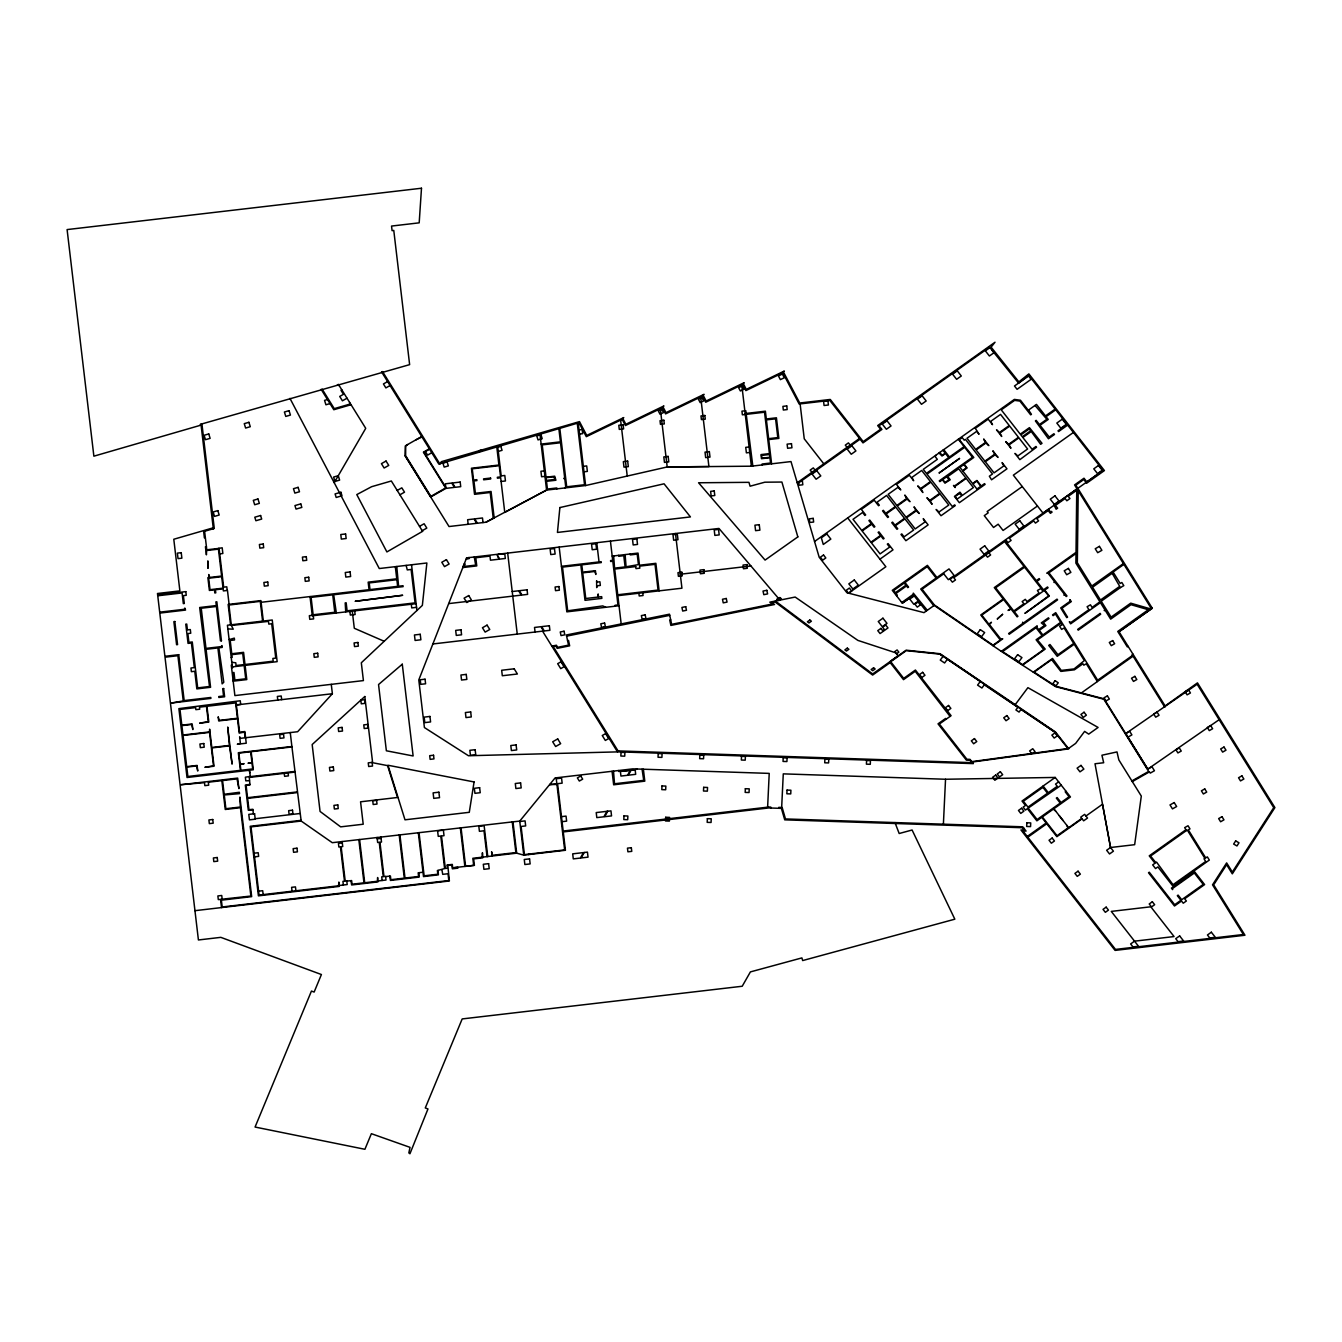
<?xml version="1.0" encoding="UTF-8"?>
<svg xmlns="http://www.w3.org/2000/svg" width="1342" height="1342" viewBox="0 0 1342 1342"><rect width="100%" height="100%" fill="white"/><g stroke="black" fill="none" stroke-linecap="round" stroke-linejoin="round"><path stroke-width="1.5" d="M1078.213 490.786L1077.341 562.734L1091.801 586.035L1123.405 563.573M585.85 485.502L546.58 490.082L485.989 522.223L449.033 526.534L405.083 455.726L405.334 445.846L421.724 436.536M636.98 769.016L635.152 769.872L635.689 774.334L628.291 775.206L631.126 770.224L634.397 769.855L618.679 771.449L618.578 770.526M642.063 769.184L643.724 780.356L614.519 783.762L613.512 771.13M767.624 807.163L769.218 773.395L632.82 768.865L555.068 777.941L519.74 821.103L512.258 821.925M770.744 808.018L770.794 807.096L768.781 807.028L563.17 831.034L557.567 783.678L562.147 783.158L561.56 778.108L556.259 778.729M778.746 808.287L778.779 807.364L782.151 807.481L785.473 818.939L1022.738 826.806L1026.06 831.067L1022.956 830.966L1115.504 949.415L1243.38 934.502L1212.531 884.831L1226.638 862.889L1232.342 872.065L1273.743 807.649L1197.131 684.252L1125.72 733.604L1147.796 769.117L1151.99 766.785L1154.439 770.744L1150.262 773.109L1149.473 771.835L1132.312 781.598M781.665 807.465L783.275 773.864L945.54 779.249L1055.198 777.437L1070.446 796.963L1053.856 808.756L1068.685 827.729L1081.753 818.419L1080.746 817.144L1084.655 814.359L1087.523 818.05L1083.631 820.818L1082.038 818.788L1056.875 836.687L1041.761 817.362L1036.88 820.834L1027.385 808.672L1025.439 810.065L1023.141 807.112L1025.473 805.452L1022.017 801.04L1055.198 777.437M943.392 824.173L945.54 779.249M466.06 559.279L469.297 558.507L469.197 557.584L466.597 557.886L418.788 679.941L424.407 727.549L468.459 755.747L618.628 751.856L552.87 645.938M334.208 482.701L365.729 428.333L338.402 384.332M1015.055 704.869L1027.905 687.658L1098.091 727.448L1088.714 734.124L1084.621 731.39L1075.647 743.401L1068.467 748.517M481.812 449.956L479.48 450.627M482.365 450.744L478.826 451.768M331.273 684.353L332.38 693.73L297.639 731.726L245.603 737.731M859.517 438.448L797.249 482.734L797.936 483.388L860.105 439.186M990.044 347.528L985.363 350.849L989.389 355.999L994.07 352.678L989.591 347.125L879.044 425.75L881.912 429.423L862.99 442.894L829.809 400.436L799.161 404.009L782.789 372.808L745.867 390.606L742.646 384.449L705.724 402.248L702.487 396.091L665.565 413.89L662.344 407.733L625.422 425.531L622.185 419.375L586.303 436.67L578.989 422.73L438.834 464.097L381.547 371.818M991.604 349.708L1018.662 383.175L1028.677 375.19L1103.057 470.388L1043.019 513.114L1013.361 475.169L1073.415 432.459M1031.612 378.964L1017.085 389.314L1014.485 385.993L1028.542 375.995L1031.126 379.316M814.56 541.497L1014.351 399.413L1020.457 400.235L1028.274 410.249L1036.477 404.412L1045.485 415.936L1055.148 409.075M1055.718 409.813L1046.055 416.674L1048.219 419.442L1040.016 425.263L1049.243 437.056L1053.906 433.734L1054.493 434.473L1048.454 438.75L1035.403 420.918L1036.175 420.365L1039.446 424.542L1046.861 419.258L1035.017 405.469M1067.091 424.357L1058.016 430.816L1058.586 431.554L1067.662 425.095M879.933 559.178L893 549.868L888.102 543.611L887.33 544.164L889.629 547.117L880.067 553.91L871.361 542.772L880.922 535.978L883.304 539.014L884.076 538.461L878.909 531.835L878.121 532.388L880.503 535.424L870.941 542.218L862.151 530.996L871.713 524.185L874.095 527.221L874.867 526.668L869.7 520.042L868.911 520.595L871.293 523.632L861.732 530.442L853.026 519.304L862.587 512.493L864.885 515.445L865.657 514.892L861.346 509.373L874.229 500.214L878.54 505.733L879.329 505.179L877.031 502.227L886.592 495.433L895.282 506.571L885.72 513.365L883.355 510.329L882.566 510.883L887.75 517.509L888.538 516.955L886.156 513.919L895.718 507.125L904.491 518.347L894.929 525.158L892.564 522.122L891.776 522.675L896.959 529.302L897.748 528.748L895.366 525.712L904.927 518.901L913.634 530.04L904.072 536.85L901.774 533.898L900.985 534.452L905.884 540.709L928.127 524.89L923.229 518.633L924.957 522.004L915.194 528.933L906.487 517.794L916.251 510.866L919.203 513.483L914.019 506.857L915.814 510.312L906.051 517.24L897.278 506.018L907.041 499.073L909.993 501.69L904.827 495.064L906.605 498.519L896.859 505.464L888.152 494.326L897.899 487.381L900.784 489.914L896.473 484.395L909.356 475.236L913.667 480.755L911.956 477.383L921.702 470.455L930.409 481.593L920.662 488.522L917.693 485.905L922.877 492.531L921.082 489.075L930.845 482.147L939.618 493.37L929.872 500.314L926.903 497.697L932.086 504.324L930.291 500.868L940.054 493.923L948.76 505.062L938.997 512.007L936.112 509.474L941.01 515.731L955.252 505.598L954.682 504.877L952.334 506.538L927.003 474.129L964.68 447.339L972.447 457.287L939.266 480.872L939.853 481.61L942.386 479.815L944.969 483.12L950.237 479.765L947.737 476.578L958.674 468.794L965.837 477.97L954.917 485.754L953.491 485.468L955.118 487.565L955.252 486.173L966.173 478.406L973.353 487.582L962.415 495.349L959.933 492.162L954.464 496.439L959.345 502.696L985.112 484.378L984.525 483.64L981.22 485.989L976.892 480.47L972.598 483.523L962.818 471.008L967.112 467.955L964.244 464.265L973.806 457.471L959.312 439.706L962.231 437.626L964.244 440.193L965.418 439.371L992.476 473.978L989.356 476.209L991.553 479.799L1006.97 468.828L1002.071 462.571L1003.782 465.926L994.036 472.87L985.33 461.732L995.076 454.787L998.045 457.421L992.862 450.795L994.657 454.233L984.894 461.178L976.12 449.956L985.884 443.011L988.836 445.628L983.652 439.002L985.447 442.457L975.684 449.402L966.978 438.264L976.741 431.319L979.039 434.271L975.315 428.316L988.182 419.157L992.51 424.693L990.782 421.321L1000.545 414.393L1009.251 425.531L999.488 432.459L996.536 429.843L1001.719 436.469L999.924 433.013L1009.687 426.085L1018.461 437.307L1008.698 444.252L1005.745 441.635L1010.929 448.262L1009.134 444.806L1018.897 437.861L1027.603 449L1017.84 455.945L1014.955 453.411L1019.836 459.669L1036.544 447.222L1035.974 446.483L1032.048 449.268L1022.839 437.492L1031.243 431.52L1040.637 444.303L1042.013 443.33L1029.431 427.645L1020.256 434.171L1001.266 409.864L1014.602 400.386L1019.903 401.09L1030.656 414.846L1031.428 414.292L1028.576 410.048M848.547 593.231L851.667 591.017L849.369 588.064L846.232 590.295L848.547 593.231L885.854 566.743L847.691 517.928M1022.268 486.559L987.142 511.537L988.182 512.862L984.273 515.647L993.55 527.49L998.18 524.202L1003.078 530.459L1037.467 506.001M896.473 595.68L897.244 595.127L895.953 593.466L906.487 585.968L907.779 587.628L908.568 587.075L904.978 582.478L927.221 566.643L936.146 578.067L920.713 589.037L933.764 605.712M901.22 601.753L902.579 601.937L913.114 594.439L913.315 593.147L927.322 610.291M578.217 422.965L585.615 485.536L667.192 466.949L751.369 466.194L790.992 461.564L819.19 557.232L846.936 592.745L924.017 612.64L934.183 605.41L993.046 645.754L1002.759 638.842L1000.83 639.077L989.457 624.533L991.453 622.252L988.836 624.131L981.774 615.106L1003.631 599.555L1010.677 608.58L1008.06 610.442L1011.113 609.134L1017.152 616.867L1017.941 616.313L1014.334 611.717L1044.311 590.396L1048.639 595.915L1024.885 613.378L1049.31 596.016L1044.713 590.111L1048.085 587.712L1047.498 586.974L1043.489 589.843L1036.88 581.371L1039.714 579.341L1039.144 578.603L1036.292 580.633L1005.359 541.044L1006.248 540.407L1007.976 542.621L1011.096 540.407L1009.369 538.192L1033.709 520.881L1035.437 523.095L1038.557 520.864L1036.829 518.666L1048.219 510.564L1050.383 513.315L1052.044 512.141L1051.474 511.403L1050.585 512.023L1048.438 509.272L954.565 576.02L949.012 568.907L936.917 577.513L927.423 565.351L892.296 590.329L902.327 603.179L913.684 595.177L926.148 611.13M914.254 595.915L909.775 599.102L913.801 604.269L918.297 601.065M1077.509 487.834L1076.72 488.404L1074.573 484.915L1083.984 478.222L1086.852 481.912L1103.057 470.388M1077.827 488.354L1054.091 505.246L1056.137 509.222L1057.613 508.182L1055.449 505.414L1065.112 498.553L1066.84 500.767L1069.96 498.536L1068.232 496.339L1076.754 490.266L1076.016 552.384L1046.76 573.185L1048.102 573.37L1054.728 581.841L1053.94 582.394L1055.298 582.579L1064.223 594.003L1064.021 595.294L1064.793 594.741L1066.202 596.536L1066.991 595.982L1048.89 572.816L1075.999 553.541L1075.881 563.12L1099.92 601.837L1092.069 607.423L1090.459 604.806L1087.104 606.718L1088.932 609.654L1070.882 622.487L1069.306 621.782L1070.597 623.845L1100.423 602.642L1104.986 609.989L1104.198 610.543L1105.473 610.778L1110.656 619.148L1130.987 604.688L1148.333 609.721M896.49 653.822L898.821 652.145L897.093 649.947L894.762 651.608L898.1 655.869L890.383 661.304L903.703 678.364L915.412 670.027L951.092 715.689L939.383 724.009L966.911 759.253L970.031 759.354L972.128 762.055L1068.752 748.87L1055.5 731.994L940.088 653.722L906.118 650.182L872.669 673.952L775.341 601.048M890.702 661.723L906.253 650.652L939.903 654.158L943.091 656.305L940.272 660.079L944.6 662.982L947.418 659.207L980.398 681.333L977.58 685.108L981.908 688.01L984.307 684.806L1017.873 707.318L1015.911 709.968L1019.064 712.082L1021.027 709.432L1055.148 732.329L1067.863 748.534L971.809 761.635M890.954 662.042L872.636 675.076L775.156 602.021L772.053 602.659L774.535 604.504L670.866 625.422L669.725 620.038L670.681 619.853M891.323 662.529L890.551 663.082L903.502 679.656L915.21 671.319L950.086 716.41M993.046 645.754L1001.283 651.356L1037.181 625.825L1036.829 627.234L1038.691 629.616L1044.546 625.456L1041.291 622.906L1048.438 617.823L1049.008 618.561L1043.455 622.52L1045.904 625.64L1039.278 630.354L1042.868 634.967L1060.616 622.352L1055.433 613.999L1053.118 615.643L1052.531 614.921L1055.718 612.657L1097.672 680.209L1132.598 655.382M1123.891 564.361L1113.105 572.044L1120.167 583.435L1121.845 582.495L1123.808 585.649L1120.469 587.544M1120.453 587.544L1101.228 601.216L1111.109 617.119L1130.719 603.162L1149.775 608.681M1022.537 665.179L1045.2 649.075L1037.467 639.949L1061.103 623.141L1062.143 624.818L1059.643 626.244L1061.606 629.415L1064.105 627.989L1073.717 643.455L1057.932 654.678L1049.981 644.512L1048.706 645.418L1057.228 656.322L1074.204 644.244L1084.353 660.6L1074.07 668.92L1061.27 670.413L1052.531 658.452L1033.273 672.157M1023.963 828.366L1022.705 828.333L1024.08 830.077L1020.96 829.977L1115.068 950.404L1244.973 935.24L1213.671 884.831L1226.622 864.684L1232.308 873.86L1274.9 807.599L1197.467 682.877L1165.124 705.959L1119.043 631.73L1152.258 608.228L1075.848 485.15L1083.782 479.513L1086.651 483.204L1104.416 470.572L1028.878 373.898L1018.863 381.883L991.101 347.125L995.026 342.227L877.685 425.565L880.57 429.239L863.191 441.602L830.262 399.446L799.731 403.019L783.46 372.019L784.349 371.029L746.303 389.365L743.317 383.661L744.206 382.671L706.16 401.006L703.158 395.303L704.064 394.313L666.018 412.648L663.015 406.945L663.904 405.938L625.858 424.29L622.873 418.587L623.762 417.58L586.739 435.429L579.492 421.623L441.3 461.698L440.411 463.627M1081.417 692.908L1133.084 656.171M1032.719 753.332L1035.051 751.671L1032.753 748.719L1029.633 750.933L1031.612 753.483M1058.653 781.866L1055.533 784.08L1057.261 786.295L1048.287 792.669L1043.103 786.043M1061.237 785.171L1028.173 808.119L1037.098 819.543L1060.23 803.086L1056.355 798.104L1057.127 797.551L1061.019 802.516L1069.088 796.779L1065.213 791.814L1065.984 791.26M1055.584 810.971L1053.285 809.176L1042.348 816.942L1057.026 835.731L1067.947 827.947L1066.806 825.33M1027.251 836.469L1046.173 823.015M1027.821 837.207L1046.76 823.753M1059.324 815.751L1063.065 820.549M1085.946 816.02L1102.52 804.227L1110.555 847.507L1113.424 851.18L1109.532 853.965L1106.647 850.274L1110.555 847.507L1134.661 844.688L1141.304 796.074L1118.842 759.908L1116.997 751.923L1101.933 755.227L1103.678 762.742L1095.005 763.766L1110.555 847.507M1119.043 631.73L1152.258 608.228M902.327 603.179L913.684 595.177M1219.14 719.698L1147.779 769.134L1104.147 698.846L1055.785 686.232L1034.095 672.141L1051.642 659.66L1060.817 671.403L1074.439 669.809L1082.927 663.77L1083.816 665.179L1086.315 663.753L1097.37 681.568M339.258 385.708L337.446 384.617M341.841 389.851L341.002 390.321L343.468 394.313L339.711 396.444L342.411 400.805L347.024 398.205M349.591 402.365L349.608 404.194L334.259 408.639L322.114 389.063M387.603 381.581L383.426 383.946L385.875 387.905L390.069 385.523M421.975 436.938L415.785 439.908M429.339 448.782L423.401 452.17L445.645 487.985L430.883 496.372L405.636 455.71L405.687 446.181L407.632 444.538M429.574 449.184L424.055 452.321L446.299 488.152L430.698 497.01L405.083 455.726M431.788 452.74L427.612 455.123L425.397 451.566M397.215 490.451L401.812 487.834L404.512 492.178L399.916 494.795M419.509 526.366L424.106 523.749L426.806 528.094L422.21 530.711M1128.152 646.408L1127.314 646.878L1117.752 631.461L1150.916 607.892L1077.056 488.907M1132.933 654.108L1132.094 654.577L1164.839 707.301M1125.921 733.47L1129.696 731.34L1131.893 734.896L1128.136 737.026M1131.893 780.943L1148.635 771.432L1103.829 699.232L1055.567 686.651L1001.283 651.356M485.989 522.223L494.175 517.861L491.055 491.474L475.387 493.286L473.927 480.939L476.93 480.587L476.829 479.664L473.575 480.05L472.25 468.828L499.241 465.691L500.566 476.896L497.328 477.282L497.429 478.188L500.667 477.819L504.76 512.392L546.58 490.082L539.954 434.07M669.725 615.341L566.609 636.142M327.465 399.513L324.546 400.369L325.921 404.781L329.998 403.59M351.067 404.73L333.806 409.729L321.141 389.331M497.798 447.238L500.818 446.366L502.059 450.325L498.285 451.415M567.565 640.654L568.522 640.47L569.662 645.837L557.198 648.354L555.907 646.274L553.525 645.804M551.864 646.139L556.393 645.234L557.685 647.314L568.522 645.133L566.358 634.984L669.473 614.183L671.637 624.332L772.304 604.017L769.822 602.155L795.169 597.056L857.89 640.402L895.718 652.816M461.027 827.662L465.607 866.345L474.397 865.305L473.642 858.897L482.785 857.84L482.432 852.757L482.231 857.186M579.039 429.926L582.176 429.557L582.663 433.684L579.526 434.036M745.162 413.554L765.393 411.189L766.316 418.972L776.431 417.798L778.863 438.398L768.748 439.572L771.616 463.829M745.263 414.477L742.378 414.812L741.941 411.155L745.8 410.702L746.118 413.437M541.145 444.085L560.419 441.837L558.859 428.568L559.799 428.299L566.71 486.81L584.542 484.73L577.278 423.233M544.315 470.874L540.927 471.26L541.581 476.745L544.953 476.36M583.334 466.311L586.706 465.926L587.36 471.411L583.988 471.797M749.104 446.97L745.733 447.356L746.387 452.858L749.759 452.455M501.103 481.476L505.448 480.973L504.793 475.471L501.187 475.907L497.681 446.316M445.88 488.387L454.435 487.381L451.751 483.053L445.343 483.808L445.745 487.263M205.36 537.723L204.387 537.84L203.649 531.549L214.284 528.463L201.921 423.904M206.416 546.647L205.443 546.764L206.4 554.833L206.634 550.522L218.427 549.146L221.615 576.037L209.805 577.412L208.731 574.527L209.084 577.496L207.876 577.63L209.386 590.446L214.452 589.859L214.821 592.979L215.777 592.862L215.408 589.759L223.124 588.853L223.359 590.916L227.469 590.43L229.096 604.303M800.889 481.292L802.399 481.124L802.818 484.781L798.96 485.234L798.691 482.852M219.719 553.86L222.856 553.508L222.185 547.788L218.343 548.459M466.597 557.886L718.976 528.446L778.343 598.197L776.817 599.287L778.36 600.444M561.442 566.307L601.166 561.677L601.266 562.583L581.791 564.865L582.663 572.178L595.429 570.702L595.865 574.46L594.791 571.474L582.73 572.866L585.766 598.498L597.811 597.089L598.163 593.936L598.532 597.005L601.669 596.653L601.87 598.364L585.011 600.327L580.834 564.965L562.516 567.112L567.683 610.811L602.759 605.913L605.812 607.289M261.103 602.29L369.05 589.692L368.161 582.143L396.746 578.805L395.32 566.676M512.225 591.537L518.633 590.799L521.317 595.127L448.698 603.598M312.233 615.341L309.348 615.676L309.767 619.333L313.625 618.897L313.256 615.693M416.137 603.682L312.283 615.793L310.019 596.569M680.293 574.242L750.933 565.988M227.855 628.895L233.256 629.197L231.361 625.473L268.484 621.38L268.819 624.114L271.705 623.778L275.764 658.117L272.862 658.452L273.198 661.187L244.999 664.491L243.573 652.346L231.763 653.739L230.203 640.453L234.531 639.949L234.313 638.121L229.13 639.648M416.557 607.339L411.742 607.909L411.306 604.236M619.031 605.745L566.827 611.851L559.178 547.083M231.227 657.513L232.2 657.395L231.881 654.644L242.717 653.386L244.043 664.592L236.091 665.531L235.773 662.78L231.797 662.311M232.132 665.062L231.277 665.162L234.884 695.592L363.414 680.595L361.317 662.78L422.361 605.393L426.873 562.986L379.266 568.538L289.956 398.373M432.896 643.959L543.611 631.025L540.927 626.697L534.519 627.452L535.072 632.032M233.072 680.26L233.911 680.159L233.022 672.61L233.978 672.493L234.867 680.042L245.72 678.784L244.143 665.515L233.307 666.773L232.451 667.796L227.419 625.238L272.241 620.004L277.157 661.656L245.116 665.397L246.794 679.589L233.172 681.182M1023.476 827.762L784.735 819.845L781.396 808.37L768.731 807.951L563.271 831.923L565.435 850.274L523.749 855.139L516.687 853.16L512.98 821.841L332.279 842.692L301.178 821.036L291.885 746.487L238.322 752.728L240.419 770.342L187.88 776.481L186.773 767.087L196.653 765.947L197.744 771.029L197.089 765.426L186.723 766.634L183.049 735.466L209.553 732.38L213.495 765.829L204.873 767.305L214.032 766.232L211.868 747.93L229.465 745.867L232.099 764.118L227.721 727.045L229.398 745.414L211.818 747.477L209.654 729.159L209.486 731.91L182.982 735.013L181.875 725.619L191.755 724.479L192.845 729.562L192.191 723.959L181.824 725.166L179.962 709.432L195.63 707.603L195.865 709.65L199.723 709.213L199.488 707.15L206.467 706.328L208.278 721.66L199.656 723.137L208.815 722.063L206.953 706.278L235.622 702.923L237.433 718.255L219.115 720.402L218.209 716.796L218.696 720.922L237.484 718.725L239.195 733.135L244.445 732.061L245.116 737.781L240.302 738.352L239.631 736.808L240.403 743.434L237.333 744.256L246.24 743.216L244.865 731.541L239.564 732.162L236.108 702.872L236.829 704.885L240.688 704.433L240.252 700.759L178.889 708.626L187.024 777.504L249.075 770.274L249.847 772.724M236.829 704.885L332.38 693.73M291.935 746.94L251.155 751.688L253.286 769.771L249.562 770.207L250.317 776.615L294.821 771.432M250.283 776.397L245.368 777.203L245.804 780.859L249.444 780.658M294.905 772.103L249.31 777.437L249.964 785.003L246.106 785.456L247.549 797.702L297.236 791.914M249.88 784.332L245.334 785.087L248.304 810.266L252.9 809.947M297.32 792.585L247.633 798.389L248.975 809.712L252.833 809.276L253.37 813.839M255.165 818.737L299.803 813.537M556.846 783.762L549.65 784.6L556.93 784.449M301.094 820.348L250.199 826.286L258.419 895.852L339.123 886.425L338.855 882.063L338.57 885.804L259.056 895.08L251.004 826.89L301.178 821.036M443.38 830.195L437.593 830.866L438.247 836.351L440.78 836.066L444.605 868.559L437.391 870.555L437.827 874.212L424.139 875.823L419.023 832.56M519.773 821.505L525.074 820.885L525.678 825.917L521.099 826.454L524.42 854.602L564.663 849.905L556.142 777.823M561.459 816.641L566.039 816.104L566.643 821.136L562.063 821.673M254.343 853.177L258.201 852.724L258.637 856.381L254.779 856.833M342.294 842.91L338.436 843.363L338.872 847.02L340.432 846.836L344.491 881.174L342.931 881.342L343.351 885.015M382.151 880.486L381.715 876.829L383.275 876.645L379.232 842.306L377.656 842.491L377.219 838.834L381.078 838.381M491.642 852.136L492.514 855.29L515.882 852.573L512.225 821.69M516.687 853.16L472.837 858.276L473.676 865.389M447.54 865.422L451.868 864.919L452.338 868.811L457.874 868.173L457.773 867.251L452.707 867.838L452.304 864.416L447.003 865.02L447.389 868.224L445.326 868.475L441.501 835.982L444.017 835.68L443.33 829.725M452.707 867.838L474.397 865.305M258.838 891.155L262.697 890.702L263.133 894.376M346.806 881.124L351.621 880.57L352.057 884.227L363.984 882.835L358.817 839.589M385.59 876.594L390.421 876.041L390.841 879.698L404.294 878.138L399.178 834.875M422.982 872.233L418.167 872.803L418.603 876.46L405.016 878.054L399.916 834.791M339.023 885.519L347.209 884.563L346.773 880.906L345.213 881.09L341.153 846.752L342.73 846.567L342.126 841.535M377.807 880.989L386.01 880.033L385.573 876.376L383.997 876.561L379.954 842.222L381.514 842.038L380.927 837.005M194.942 910.681L449.385 880.989L447.725 864.936M334.879 613.16L336.339 612.992L333.688 594.741L403.12 586.639L403.019 585.716L398.608 586.236L396.762 566.509M972.128 762.055L969.511 760.243L966.408 760.159L938.024 723.841L945.607 718.44L946.177 719.178M384.181 641.275L354.305 628.274L352.275 611.13M939.903 654.158L1055.148 732.329M958.339 439.237L964.093 446.601L949.465 457.018L943.711 449.654M942.923 450.207L945.221 453.16L942.101 455.374L939.803 452.422M939.031 452.975L942 456.012L945.523 453.512L948.677 457.572L926.433 473.39L923.262 469.348L937.32 459.35L935.307 456.766L935.709 455.341M988.886 552.753L990.614 554.967L987.494 557.182L985.766 554.967M850.157 445.108L848.429 442.894L845.309 445.125L847.037 447.339M823.803 463.846L804.244 438.8L800.117 403.892M815.03 470.086L813.302 467.888L810.182 470.103L811.91 472.317M498.335 554.179L504.777 553.894L505.313 558.473L499.71 559.128L497.295 555.236L499.023 559.211L490.467 560.201L489.981 556.091L475.806 557.735L476.762 565.921L462.822 567.549L464.282 563.825L465.154 564.143L464.231 566.458L475.689 565.116L474.246 556.997M477.417 523.212L474.733 518.884L482.483 517.978L483.019 522.558M382.52 371.549L439.79 463.812M476.729 523.296L474.045 518.968L467.637 519.723L468.173 524.303M542.554 631.159L617.471 751.822M894.98 822.562L899.174 833.516L912.09 830.01L954.833 919.186L802.667 960.57L801.895 957.903L750.396 971.91L742.21 986.253L462.185 1018.93L425.28 1107.955L427.981 1108.945L409.931 1153.768L408.84 1152.879L410.031 1147.36L371.382 1133.688L364.907 1149.289L255.064 1127.045L311.445 991.067L314.145 992.057L321.409 974.527L220.809 937.353L198.415 939.97L157.484 593.5L179.878 590.883L173.789 539.249L212.606 527.993L212.724 528.916M762.222 464.919L762.105 464.013L770.543 463.024L769.922 457.723L761.484 458.696L760.998 454.586L769.436 453.596L764.537 412.229L746.236 414.359L752.828 466.026M741.774 384.869L751.369 466.194M700.692 396.964L708.912 466.563L667.192 466.949L660.314 408.706M675.479 533.512L681.937 588.199L617.84 595.68L621.178 623.929M659.123 590.866L655.869 563.321L639.48 565.234L638.037 553.089L612.187 556.108L613.646 555.94L614.586 568.136L625.104 566.911L623.778 555.689L618.813 556.259L618.696 555.353M642.734 592.778L643.053 595.529L639.211 595.982L638.876 593.231M620.625 420.13L627.234 476.075M630.186 554.011L630.287 554.917L637.198 554.112L638.423 564.613L626.077 566.794L625.12 554.598M643.388 769.218L644.797 781.161L613.663 784.802L612.069 771.298M610.425 541.111L612.69 560.319L610.56 560.57L610.66 561.493L612.808 561.241L617.957 604.957L615.106 605.276L615.223 606.198M596.754 542.705L599.035 561.912M564.881 487.951L565.737 486.928L564.831 479.195L563.757 478.389L564.73 478.272L560.52 442.759L542.218 444.89L546.026 477.215L554.699 476.192L555.923 480.235L546.513 481.325L547.435 489.058L556.829 487.968L556.93 488.874M496.741 446.584L498.922 465.02L471.445 468.224L474.531 494.326L490.199 492.497L493.252 518.347M507.679 553.089L517.257 634.112M533.395 854.015L532.858 853.613M529 854.066L528.58 854.586M519.74 821.103L523.749 855.139M491.591 851.684L492.111 856.028M487.767 856.548L484.127 825.665L478.826 826.286L479.413 831.319L483.992 830.782L487.045 856.632M460.34 827.98L464.869 866.429M411.541 564.781L416.926 610.493M406.156 565.401L407.263 569.914L411.105 569.461L415.064 602.877L347.108 610.811L346.169 602.793L345.196 602.91L345.733 611.902M441.971 870.019L442.726 874.347L448.027 873.726L448.832 880.537L222.185 906.974L221.38 900.18L251.675 896.641L239.899 797.064L240.352 807.012L225.892 808.706L224.265 794.967L239.497 793.659L239.346 792.283L224.181 794.279L222.571 780.558L237.014 778.863L238.91 788.643L237.668 778.092L181.036 784.701L204.487 782.654L204.84 785.64L208.698 785.187L208.346 782.218L221.849 780.641L225.255 809.478L240.436 807.699L250.87 896.037L218.31 899.61L217.874 895.936L221.732 895.483L222.168 899.157M438.113 870.472L438.398 874.85L423.502 876.594L418.301 832.644M418.889 872.719L419.157 877.098L390.455 880.436L389.7 876.125M354.691 610.845L355.127 614.519L350.312 615.072L349.876 611.415M359.589 839.505L364.705 882.751L377.354 881.275L377.639 877.534L377.924 881.912L351.654 884.965L350.899 880.654M281.652 699.652L281.216 695.995L277.358 696.431L277.794 700.105M288.094 772.908L288.446 775.877L284.605 776.33L284.252 773.361M295.894 890.551L295.458 886.894L291.6 887.33L292.036 891.004M263.317 621.044L260.902 600.595L228.14 604.42L230.556 624.869M262.596 621.128L260.264 601.367L228.945 605.024L231.277 624.785M227.217 590.463L226.781 586.806L223.661 587.159L219.081 548.375L206.785 549.801L204.605 531.281M200.981 424.173L213.328 528.748M220.574 899.576L221.531 907.578M290.258 732.564L291.885 746.487M377.102 837.458L377.219 838.834M621.027 752.342L620.843 756.032L624.718 756.167L624.902 752.476L621.027 752.342M623.996 815.886L623.812 819.576L627.687 819.71L627.871 816.02L623.996 815.886M658.201 753.583L658.033 757.257L661.908 757.391L662.076 753.701L658.201 753.583M661.975 785.959L661.807 789.633L665.682 789.767L665.85 786.077L661.975 785.959M665.682 817.278L665.498 820.968L669.373 821.086L669.557 817.395L665.682 817.278M699.836 754.959L699.668 758.649L703.543 758.767L703.711 755.093L699.836 754.959M703.661 787.335L703.493 791.025L707.368 791.143L707.536 787.469L703.661 787.335M707.368 818.654L707.184 822.344L711.059 822.478L711.243 818.788L707.368 818.654M741.522 756.334L741.354 760.025L745.229 760.159L745.397 756.469L741.522 756.334M745.347 788.71L745.179 792.401L749.054 792.535L749.222 788.844L745.347 788.71M783.208 757.744L783.04 761.434L786.915 761.551L787.083 757.861L783.208 757.744M787.033 790.102L786.865 793.793L790.74 793.91L790.908 790.22L787.033 790.102M824.894 759.102L824.726 762.793L828.601 762.927L828.769 759.236L824.894 759.102M866.58 760.495L866.412 764.168L870.287 764.303L870.455 760.612L866.58 760.495M1026.848 822.78L1026.68 826.471L1030.555 826.605L1030.723 822.914L1026.848 822.78M421.489 188.232L419.19 222.839L391.545 226.06L392.082 230.639L393.776 230.438L409.629 364.638L200.361 424.357L200.478 425.28L93.873 456.179L67.1 229.583L421.489 188.232M559.882 507.561L557.45 532.438L690.442 516.922L664.055 483.808L559.882 507.561M474.078 781.95L469.281 812.313L404.999 819.811L387.972 765.242L474.078 781.95M583.468 852.589L580.365 858.058L573.286 858.88L572.698 853.847L583.468 852.589M606.987 811.323L603.866 816.792L596.804 817.613L596.217 812.581L606.987 811.323M630.371 770.325L627.536 775.29L620.943 776.062L620.39 771.482L630.371 770.325M584.24 852.489L581.12 857.957L588.031 857.152L587.444 852.12L584.24 852.489M607.758 811.239L604.638 816.708L611.549 815.902L610.962 810.87L607.758 811.239M1235.68 840.897L1233.65 844.051L1236.955 845.963L1238.985 842.793L1235.68 840.897M980.297 629.65L977.194 633.81L981.539 636.712L984.642 632.568L980.297 629.65M1017.622 654.678L1014.502 658.838L1018.846 661.74L1021.95 657.597L1017.622 654.678M1055.097 680.679L1052.833 683.699L1055.986 685.812L1058.251 682.793L1055.097 680.679M364.806 696.515L312.166 744.542L320.067 811.44L340.65 826.857L363.212 824.223L360.562 801.795L397.551 797.483L387.586 765.628L372.64 762.726L364.806 696.515M402.281 664.206L378.545 684.537L386.362 750.782L413.118 755.965L402.281 664.206M816.758 470.757L812.078 474.078L816.104 479.228L820.784 475.907L816.758 470.757M851.885 445.779L847.205 449.1L851.231 454.25L855.911 450.929L851.885 445.779M887.012 420.784L882.331 424.122L886.357 429.272L891.038 425.951L887.012 420.784M922.139 395.806L917.458 399.144L921.484 404.294L926.165 400.973L922.139 395.806M957.265 370.828L952.585 374.166L956.611 379.316L961.291 375.995L957.265 370.828M826.806 533.931L821.354 537.807L823.283 544.466L830.832 539.081L826.806 533.931M823.518 555.001L820.398 557.215L822.696 560.168L825.816 557.953L823.518 555.001M959.513 458.461L939.215 472.887L959.513 458.461M946.68 476.762L942.772 479.53L945.07 482.483L948.979 479.698L946.68 476.762M963.841 464.55L959.949 467.318L962.533 470.639L966.441 467.855L963.841 464.55M779.836 597.559L777.404 599.287L778.981 600.461L781.413 598.733L779.836 597.559M1029.23 428.937L1020.826 434.909L1022.268 436.754L1030.656 430.782L1029.23 428.937M1062.277 419.174L1056.825 423.065L1060.851 428.215L1066.303 424.34L1062.277 419.174M959.631 493.336L955.135 496.523L957.148 499.107L961.644 495.903L959.631 493.336M976.791 481.124L972.9 483.892L976.926 489.042L980.817 486.274L976.791 481.124M854.3 579.979L848.832 583.871L852.858 589.021L858.326 585.129L854.3 579.979M809.83 620.038L807.398 621.765L808.974 622.94L811.39 621.212L809.83 620.038M904.189 583.032L893.655 590.514L895.382 592.728L905.917 585.229L904.189 583.032M943.745 573.806L922.071 589.205L934.401 604.99L993.046 645.183L1000.327 640.017L980.767 614.971L1003.195 599.002L994.288 587.595L1024.013 566.458L1004.588 541.598L954.363 577.312L953.407 576.07L948.324 579.677L943.745 573.806M882.935 618.192L878.255 621.514L882.281 626.68L886.978 623.342L882.935 618.192M984.709 545.825L980.029 549.146L984.055 554.296L988.735 550.975L984.709 545.825M1019.836 520.83L1015.156 524.168L1019.182 529.318L1023.862 525.997L1019.836 520.83M1054.963 495.852L1050.266 499.19L1054.309 504.34L1058.989 501.019L1054.963 495.852M1098.461 465.489L1093.78 468.828L1097.521 473.609L1102.201 470.27L1098.461 465.489M847.305 648.136L844.89 649.863L846.45 651.038L848.882 649.31L847.305 648.136M880.889 628.408L877.769 630.639L880.067 633.575L887.985 627.955L885.686 625.003L882.566 627.217L884.294 629.432L882.617 630.623L880.889 628.408M918.079 601.971L914.959 604.185L917.257 607.138L920.377 604.907L918.079 601.971M953.189 576.993L950.069 579.224L952.367 582.16L955.487 579.945L953.189 576.993M873.575 667.813L871.143 669.541L872.719 670.715L875.135 668.987L873.575 667.813M1024.583 567.196L995.63 587.779L1013.764 610.979L1023.896 603.766L1022.168 601.568L1025.288 599.337L1027.016 601.552L1039.01 593.03L1037.433 590.48L1040.771 588.584L1042.717 590.396L1024.583 567.196M1002.591 614.334L997.358 618.93L1002.591 614.334M922.659 672.325L919.538 674.54L921.837 677.492L924.973 675.278L922.659 672.325M1022.688 622.386L1022.487 623.678L1008.63 633.541L1009.201 634.263L1057.58 599.874L1057.01 599.136L1023.258 623.124L1022.688 622.386M1070.01 599.84L1069.977 601.367L1060.717 607.943L1066.739 617.622L1067.561 617.152L1061.992 608.178L1071.335 601.552L1070.01 599.84M1112.166 573.269L1092.556 587.226L1100.49 600.025L1119.714 586.353L1112.166 573.269M1036.041 627.788L1002.541 651.608L1022.52 664.609L1043.741 649.528L1036.108 639.765L1042.097 635.521L1036.041 627.788M948.559 705.473L945.439 707.687L947.737 710.639L950.857 708.408L948.559 705.473M1100.104 613.462L1077.66 629.415L1078.247 630.153L1100.675 614.2L1100.104 613.462M974.46 738.603L971.34 740.834L973.638 743.77L976.758 741.556L974.46 738.603M1006.852 715.571L1003.732 717.802L1006.03 720.738L1009.15 718.524L1006.852 715.571M995.68 775.089L992.56 777.303L994.858 780.256L997.978 778.024L995.68 775.089M1000.36 771.751L997.24 773.982L999.538 776.917L1002.659 774.703L1000.36 771.751M1054.997 732.9L1051.876 735.114L1054.175 738.066L1057.295 735.852L1054.997 732.9M1084.051 712.233L1080.931 714.447L1083.246 717.4L1086.366 715.185L1084.051 712.233M1042.902 787.335L1023.376 801.224L1027.989 807.112L1047.498 793.223L1042.902 787.335M1080.998 765.393L1077.106 768.161L1079.974 771.851L1083.883 769.083L1080.998 765.393M1021.581 808.236L1018.461 810.451L1020.759 813.403L1023.879 811.172L1021.581 808.236M1052.162 838.045L1049.041 840.26L1051.34 843.212L1054.46 840.981L1052.162 838.045M1078.062 871.193L1074.925 873.407L1077.24 876.36L1080.36 874.128L1078.062 871.193M1185.959 829.725L1149.238 855.844L1155.009 863.225L1152.677 864.885L1155.546 868.576L1157.894 866.915L1173.394 886.743L1171.432 888.119L1172.589 889.595L1172.791 888.303L1194.33 872.988L1203.254 884.395L1181.715 899.727L1178.108 895.114L1177.337 895.668L1180.926 900.281L1174.686 904.709L1149.289 872.216L1148.517 872.77L1174.485 906.001L1181.514 901.019L1183.241 903.216L1186.362 901.002L1184.634 898.788L1204.613 884.579L1194.548 871.696L1174.166 886.173L1173.596 885.452L1209.327 860.071L1207.364 856.901L1205.686 857.857L1188.307 829.859L1189.985 828.903L1188.022 825.749L1184.667 827.645L1185.959 829.725M1186.462 830.53L1150.597 856.028L1155.797 862.671L1156.569 862.118L1173.009 884.713L1205.686 861.48L1204.026 858.813L1204.864 858.326L1187.469 830.329L1186.462 830.53M1106.16 907.142L1103.04 909.373L1105.338 912.308L1108.458 910.094L1106.16 907.142M1152.342 901.757L1149.222 903.971L1151.52 906.924L1154.64 904.709L1152.342 901.757M1134.544 941.161L1130.635 943.946L1132.967 946.915L1138.536 946.278L1111.277 911.403L1150.799 906.789L1174.065 936.565L1134.544 941.161M1179.635 935.911L1175.726 938.679L1178.058 941.665L1183.61 941.01L1179.635 935.911M1211.34 932.204L1207.448 934.988L1209.763 937.957L1215.332 937.303L1211.34 932.204M797.836 536.901L765.074 560.084L698.578 482.768L748.953 482.332L750.077 486.207L764.839 482.197L781.9 482.046L797.836 536.901M422.596 531.331L386.882 551.931L356.787 494.594L371.633 486.693L391.344 480.99L422.596 531.331M386.043 461.044L381.43 463.661L384.131 468.006L388.744 465.406L386.043 461.044M446.416 559.664L441.803 562.264L444.504 566.626L449.1 564.009L446.416 559.664M468.71 595.563L464.097 598.18L466.798 602.524L471.394 599.924L468.71 595.563M487.062 625.137L482.449 627.737L485.15 632.099L489.763 629.482L487.062 625.137M561.006 661.791L557.668 663.686L560.738 668.635L564.076 666.722L561.006 661.791M557.702 738.922L552.686 741.774L555.638 746.521L560.654 743.669L557.702 738.922M605.594 733.604L602.256 735.517L605.326 740.448L608.664 738.553L605.594 733.604M580.717 775.978L577.362 777.874L579.325 781.044L582.68 779.148L580.717 775.978M1099.417 546.362L1095.24 548.744L1097.689 552.686L1101.883 550.321L1099.417 546.362M1068.417 568.404L1064.24 570.786L1066.689 574.745L1070.882 572.363L1068.417 568.404M1112.669 640.587L1109.314 642.482L1111.277 645.653L1114.632 643.741L1112.669 640.587M1134.862 676.351L1131.524 678.247L1133.487 681.417L1136.825 679.522L1134.862 676.351M1107.402 695.894L1104.047 697.79L1106.009 700.943L1109.364 699.048L1107.402 695.894M1188.475 689.788L1185.12 691.7L1187.083 694.854L1190.438 692.958L1188.475 689.788M1157.072 712.116L1153.734 714.028L1155.697 717.182L1159.035 715.286L1157.072 712.116M1210.669 725.569L1207.33 727.465L1209.293 730.618L1212.631 728.723L1210.669 725.569M1179.283 747.897L1175.944 749.792L1177.907 752.946L1181.245 751.05L1179.283 747.897M1224.005 747.041L1220.666 748.937L1222.629 752.107L1225.967 750.195L1224.005 747.041M1174.2 802.566L1170.006 804.932L1172.472 808.89L1176.649 806.508L1174.2 802.566M1204.747 788.911L1201.409 790.824L1203.371 793.978L1206.71 792.082L1204.747 788.911M1241.904 775.861L1238.549 777.756L1240.511 780.91L1243.866 779.014L1241.904 775.861M1221.992 816.691L1218.653 818.586L1220.616 821.757L1223.954 819.845L1221.992 816.691M661.791 409.276L658.318 410.954L660.046 414.242L663.518 412.564L661.791 409.276M701.95 397.635L698.461 399.312L700.188 402.6L703.661 400.923L701.95 397.635M742.092 386.01L738.62 387.67L740.348 390.958L743.82 389.297L742.092 386.01M782.352 374.049L778.444 375.945L780.39 379.635L784.298 377.756L782.352 374.049M208.765 433.936L204.101 435.278L205.477 439.69L210.124 438.348L208.765 433.936M248.907 422.294L244.261 423.653L245.62 428.048L250.283 426.706L248.907 422.294M289.05 410.652L284.403 412.011L285.779 416.423L290.426 415.064L289.05 410.652M217.823 510.614L213.16 511.973L214.535 516.385L219.182 515.026L217.823 510.614M257.966 498.989L253.319 500.331L254.678 504.743L259.341 503.384L257.966 498.989M298.109 487.347L293.462 488.689L294.837 493.101L299.484 491.759L298.109 487.347M338.268 475.705L333.604 477.047L334.98 481.459L339.627 480.117L338.268 475.705M260.6 515.513L254.795 517.207L255.886 520.73L261.707 519.052L260.6 515.513M300.759 503.887L294.938 505.565L296.028 509.088L301.849 507.41L300.759 503.887M340.902 492.246L335.081 493.923L336.188 497.463L341.992 495.768L340.902 492.246M447.121 461.933L442.927 463.141L444.168 467.117L448.345 465.892L447.121 461.933M540.977 434.724L536.783 435.932L538.025 439.908L542.202 438.683L540.977 434.724M564.043 631.21L560.251 631.981L561.006 635.588L564.814 634.816L564.043 631.21M604.605 623.04L600.797 623.795L601.568 627.402L605.376 626.647L604.605 623.04M645.167 614.854L641.359 615.609L642.13 619.232L645.938 618.461L645.167 614.854M685.728 606.668L681.921 607.44L682.692 611.046L686.483 610.274L685.728 606.668M726.274 598.482L722.482 599.253L723.237 602.86L727.045 602.088L726.274 598.482M766.836 590.295L763.028 591.067L763.799 594.674L767.607 593.902L766.836 590.295M221.447 640.788L220.474 640.889L216.414 606.483L201.233 608.245L205.98 648.387L221.162 646.626L222.017 645.586L222.218 647.414L218.847 647.817L223.779 682.273L222.135 683.85L217.89 647.934L206.081 649.31L210.577 687.289L196.838 688.899L194.758 671.268L191.386 671.671L190.95 668.014L194.322 667.611L191.42 642.986L188.048 643.388L185.766 624.164L186.739 624.047L187.427 629.901L190.312 629.566L190.749 633.223L187.863 633.575L188.903 642.348L192.275 641.962L197.693 687.876L209.503 686.483L199.673 607.507L216.297 605.561L215.877 601.904L216.834 601.786L221.447 640.788M623.124 424.777L618.796 425.28L619.283 429.406L623.611 428.903L623.124 424.777M663.871 420.247L660.029 420.7L660.449 424.374L664.307 423.921L663.871 420.247M704.835 415.483L700.977 415.919L701.413 419.593L705.271 419.14L704.835 415.483M786.747 405.921L782.906 406.374L783.325 410.031L787.184 409.578L786.747 405.921M827.93 400.889L823.585 401.392L824.072 405.502L828.417 404.999L827.93 400.889M775.575 418.821L766.416 419.895L768.647 438.649L777.79 437.593L775.575 418.821M627.67 461.145L623.342 461.648L623.98 467.133L628.324 466.63L627.67 461.145M668.148 456.414L663.804 456.917L664.458 462.42L668.802 461.9L668.148 456.414M709.348 451.6L705.02 452.12L705.657 457.605L710.002 457.102L709.348 451.6M490.568 478.071L483.573 478.876L483.674 479.799L490.686 478.977L490.568 478.071M460.189 482.08L452.422 482.986L455.123 487.314L460.725 486.66L460.189 482.08M791.461 443.648L787.117 444.152L787.603 448.278L791.948 447.775L791.461 443.648M554.28 476.712L546.093 477.668L546.412 480.419L554.598 479.463L554.28 476.712M769.536 454.519L761.585 455.441L761.904 458.192L769.855 457.253L769.536 454.519M181.237 552.669L177.379 553.122L178.033 558.624L181.875 558.171L181.237 552.669M345.599 533.965L340.784 534.519L341.321 539.098L346.152 538.528L345.599 533.965M714.246 490.937L710.623 491.357L711.159 495.936L714.783 495.517L714.246 490.937M263.267 544.03L259.409 544.483L259.845 548.14L263.686 547.687L263.267 544.03M207.876 561.157L207.976 568.119L207.876 561.157M306.278 556.645L302.42 557.098L302.856 560.755L306.714 560.302L306.278 556.645M221.682 576.725L208.681 578.234L210.023 589.675L223.04 588.165L221.682 576.725M350.094 571.944L345.28 572.514L345.817 577.094L350.631 576.523L350.094 571.944M185.817 591.637L158.608 594.758L158.708 595.663L182.076 592.946L183.334 603.615L184.307 603.497L183.384 595.63L186.253 595.294L185.817 591.637M267.746 582.025L263.888 582.462L264.324 586.135L268.182 585.682L267.746 582.025M308.71 577.245L304.852 577.697L305.288 581.354L309.146 580.901L308.71 577.245M554.464 548.559L550.119 549.063L550.774 554.565L555.118 554.061L554.464 548.559M595.898 543.728L591.57 544.231L592.208 549.734L596.553 549.213L595.898 543.728M636.863 538.947L632.518 539.45L633.172 544.953L637.517 544.433L636.863 538.947M677.341 534.217L672.996 534.737L673.65 540.222L677.995 539.719L677.341 534.217M718.54 529.419L714.212 529.922L714.85 535.408L719.195 534.904L718.54 529.419M759.253 524.672L754.925 525.175L755.58 530.66L759.908 530.157L759.253 524.672M813.218 518.364L809.36 518.817L809.796 522.474L813.638 522.038L813.218 518.364M396.863 579.71L369.218 582.931L370.006 589.574L397.635 586.353L396.863 579.71M184.877 608.295L184.022 609.335L160.654 612.053L160.755 612.975L185.565 610.073L184.877 608.295M332.732 594.858L311.092 597.375L313.139 614.77L334.779 612.254L332.732 594.858M635.739 566.592L614.703 569.058L617.739 594.774L658.05 590.061L655.013 564.345L639.58 566.139L639.832 568.152L635.974 568.605L635.739 566.592M174.829 621.531L173.873 621.648L176.59 644.714L177.563 644.613L174.829 621.531M402.533 595.294L355.362 601.266L402.533 595.294M596.62 580.868L596.687 587.611L597.207 585.8L600.344 585.431L599.908 581.774L596.771 582.143L596.62 580.868M527.07 589.809L519.32 590.715L522.004 595.043L527.607 594.389L527.07 589.809M558.943 586.555L555.102 587.008L555.521 590.665L559.379 590.212L558.943 586.555M681.837 572.212L677.978 572.665L678.398 576.322L682.256 575.869L681.837 572.212M703.829 569.645L699.987 570.098L700.407 573.755L704.265 573.302L703.829 569.645M746.873 564.63L743.032 565.066L743.451 568.74L747.309 568.287L746.873 564.63M178.754 654.678L165.854 656.188L165.972 657.094L177.899 655.701L183.233 700.927L171.39 703.007L210.912 698.394L210.795 697.471L184.173 700.574L178.754 654.678M420.231 634.296L414.443 634.967L415.097 640.453L420.885 639.782L420.231 634.296M460.977 629.767L455.676 630.388L456.28 635.42L461.581 634.8L460.977 629.767M357.945 642.482L354.087 642.935L354.523 646.592L358.364 646.156L357.945 642.482M549.364 625.724L541.614 626.63L544.298 630.958L549.901 630.304L549.364 625.724M317.685 653.218L313.827 653.671L314.263 657.328L318.121 656.875L317.685 653.218M223.661 688.547L222.705 688.664L223.56 695.978L218.746 696.548L218.863 697.471L224.634 696.783L223.661 688.547M425.045 679.203L420.231 679.757L420.767 684.336L425.599 683.783L425.045 679.203M466.244 674.389L460.943 675.009L461.547 680.042L466.848 679.421L466.244 674.389M514.171 668.802L501.673 670.262L502.311 675.747L517.391 674.003L514.171 668.802M364.705 699.702L360.847 700.155L361.283 703.812L365.125 703.359L364.705 699.702M429.943 716.443L424.156 717.131L424.81 722.617L430.581 721.946L429.943 716.443M470.69 711.931L465.389 712.552L465.976 717.584L471.277 716.963L470.69 711.931M203.783 743.535L199.924 743.988L200.361 747.645L204.219 747.192L203.783 743.535M283.531 734.225L279.673 734.678L280.109 738.335L283.967 737.899L283.531 734.225M342.076 727.398L338.218 727.85L338.654 731.507L342.512 731.054L342.076 727.398M367.624 724.412L363.766 724.865L364.202 728.521L368.043 728.085L367.624 724.412M250.669 751.755L238.859 753.13L240.168 764.118L244.143 763.648L240.218 764.571L240.889 770.291L252.699 768.916L252.028 763.195L248.002 763.195L251.977 762.742L250.669 751.755M475.152 749.692L469.851 750.312L470.438 755.345L475.739 754.724L475.152 749.692M516.1 744.911L510.799 745.531L511.403 750.564L516.704 749.943L516.1 744.911M333.319 766.936L329.461 767.389L329.897 771.046L333.755 770.593L333.319 766.936M372.103 762.407L368.245 762.86L368.681 766.517L372.539 766.064L372.103 762.407M433.55 755.244L429.692 755.68L430.128 759.354L433.969 758.901L433.55 755.244M254.577 813.705L248.79 814.376L249.444 819.878L255.215 819.19L254.577 813.705M438.884 792.199L433.114 792.87L433.751 798.373L439.539 797.685L438.884 792.199M479.631 787.67L474.33 788.291L474.934 793.323L480.235 792.703L479.631 787.67M520.595 782.889L515.294 783.51L515.882 788.542L521.182 787.922L520.595 782.889M212.757 819.509L208.899 819.962L209.335 823.619L213.193 823.183L212.757 819.509M292.506 810.199L288.647 810.652L289.084 814.326L292.942 813.873L292.506 810.199M337.798 804.915L333.94 805.368L334.376 809.025L338.234 808.589L337.798 804.915M376.599 800.402L372.74 800.838L373.177 804.512L377.018 804.059L376.599 800.402M217.236 857.504L213.395 857.957L213.814 861.614L217.672 861.161L217.236 857.504M297.001 848.194L293.143 848.647L293.579 852.304L297.421 851.851L297.001 848.194M488.605 863.661L483.305 864.265L483.908 869.314L489.209 868.693L488.605 863.661M529.57 858.88L524.269 859.484L524.856 864.533L530.157 863.913L529.57 858.88M631.327 847.691L627.469 848.144L627.905 851.801L631.763 851.365L631.327 847.691M972.614 762.675L618.796 750.933L619.367 751.872L973.353 763.615L972.614 762.675"/></g></svg>
